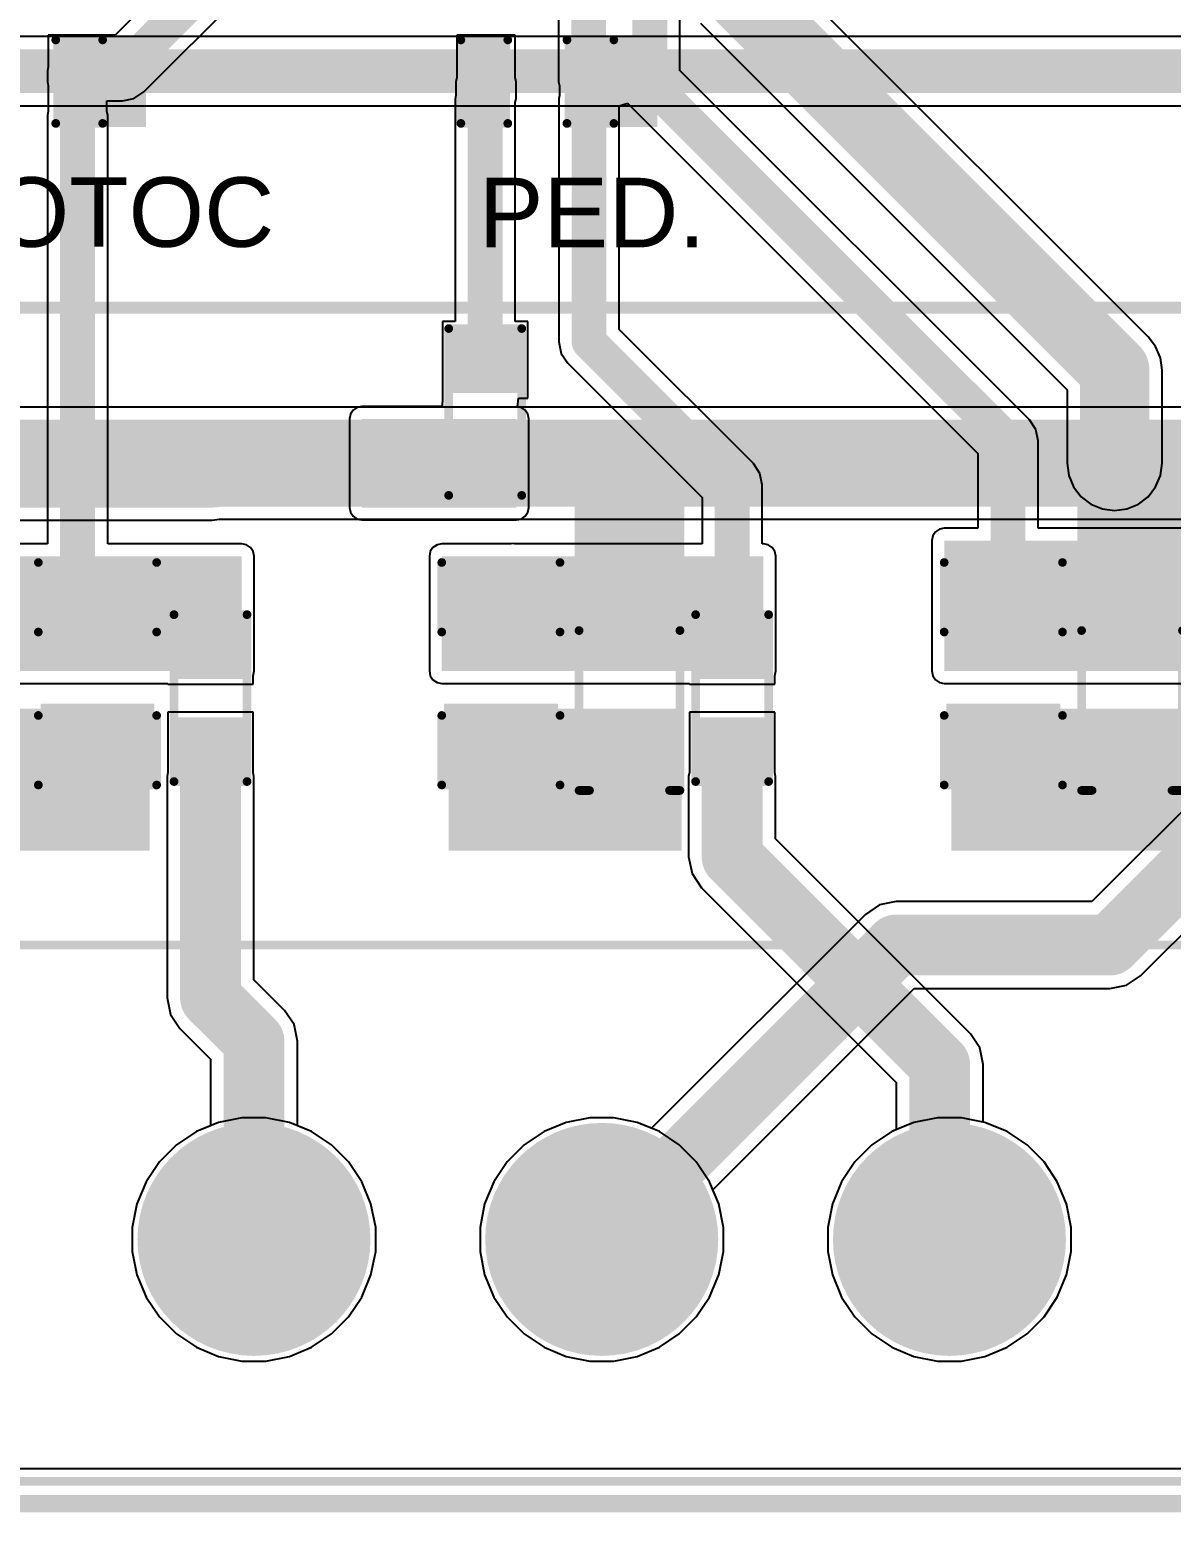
# Model space of a CAD drawing. Header units: millimetres. Extents: x -5 to 123, y 0 to 98.
# Drawn here: x 95.83 to 112.51, y -0.13 to 21.54 of the extents above; entities that cross this region are included whole.
import ezdxf

# ---------------------------------------------------------------- set-up
doc = ezdxf.new("R2010")
doc.units = ezdxf.units.MM
for name, color, linetype in [('BottomLayer', 5, 'Continuous'), ('BottomSolder', 6, 'Continuous'), ('Mechanical2', 216, 'Continuous'), ('MultiLayer', 9, 'Continuous'), ('PadHoleLayer', 156, 'Continuous'), ('TopLayer', 1, 'Continuous'), ('TopOverlay', 2, 'Continuous'), ('TopPaste', 8, 'Continuous'), ('TopSolder', 216, 'Continuous'), ('ViaHoleLayer', 16, 'Continuous')]:
    doc.layers.add(name, color=color, linetype=linetype)
doc.styles.add('Arial', font='', dxfattribs={"height": 0.2})
doc.styles.get('Arial').set_extended_font_data('Arial')

# ---------------------------------------------------------------- blocks, each defined once
blk = doc.blocks.new('RES_0603_42')
at = {"layer": 'TopLayer'}
for points in [[(-0.381, 0.4445), (-0.381, -0.4445), (-1.143, -0.4445), (-1.143, 0.4445)], [(1.143, 0.4445), (1.143, -0.4445), (0.381, -0.4445), (0.381, 0.4445)]]:
    blk.add_hatch(color=1, dxfattribs=at).paths.add_polyline_path(points)
at = {"layer": 'TopPaste'}
for points in [[(-0.381, 0.4445), (-0.381, -0.4445), (-1.143, -0.4445), (-1.143, 0.4445)], [(1.143, 0.4445), (1.143, -0.4445), (0.381, -0.4445), (0.381, 0.4445)]]:
    blk.add_hatch(color=8, dxfattribs=at).paths.add_polyline_path(points)
at = {"layer": 'TopSolder'}
for points in [[(-0.2794, 0.5461), (-0.2794, -0.5461), (-1.2446, -0.5461), (-1.2446, 0.5461)], [(1.2446, 0.5461), (1.2446, -0.5461), (0.2794, -0.5461), (0.2794, 0.5461)]]:
    blk.add_hatch(color=216, dxfattribs=at).paths.add_polyline_path(points)
at = {"layer": 'TopOverlay', "const_width": 0.127}
for points in [[(-1.2192, 0.5334), (-1.2192, -0.5334)], [(-1.2192, 0.5334), (1.2192, 0.5334)], [(1.2192, 0.5334), (1.2192, -0.5334)], [(-1.2192, -0.5334), (1.2192, -0.5334)]]:
    blk.add_lwpolyline(points, dxfattribs=at)
at = {"layer": 'TopOverlay', "const_width": 0.0635}
for points in [[(-1.25095, 0.5334, 1), (-1.18745, 0.5334, 1)], [(-1.25095, 0.5334, 1), (-1.18745, 0.5334, 1)], [(1.18745, 0.5334, 1), (1.25095, 0.5334, 1)], [(1.18745, 0.5334, 1), (1.25095, 0.5334, 1)], [(-1.25095, -0.5334, 1), (-1.18745, -0.5334, 1)], [(-1.25095, -0.5334, 1), (-1.18745, -0.5334, 1)], [(1.18745, -0.5334, 1), (1.25095, -0.5334, 1)], [(1.18745, -0.5334, 1), (1.25095, -0.5334, 1)]]:
    blk.add_lwpolyline(points, format="xyb", close=True, dxfattribs=at)
blk = doc.blocks.new('RES_0603_44')
at = {"layer": 'TopLayer'}
for points in [[(-0.381, 0.4445), (-0.381, -0.4445), (-1.143, -0.4445), (-1.143, 0.4445)], [(1.143, 0.4445), (1.143, -0.4445), (0.381, -0.4445), (0.381, 0.4445)]]:
    blk.add_hatch(color=1, dxfattribs=at).paths.add_polyline_path(points)
at = {"layer": 'TopPaste'}
for points in [[(-0.381, 0.4445), (-0.381, -0.4445), (-1.143, -0.4445), (-1.143, 0.4445)], [(1.143, 0.4445), (1.143, -0.4445), (0.381, -0.4445), (0.381, 0.4445)]]:
    blk.add_hatch(color=8, dxfattribs=at).paths.add_polyline_path(points)
at = {"layer": 'TopSolder'}
for points in [[(-0.2794, 0.5461), (-0.2794, -0.5461), (-1.2446, -0.5461), (-1.2446, 0.5461)], [(1.2446, 0.5461), (1.2446, -0.5461), (0.2794, -0.5461), (0.2794, 0.5461)]]:
    blk.add_hatch(color=216, dxfattribs=at).paths.add_polyline_path(points)
at = {"layer": 'TopOverlay', "const_width": 0.127}
for points in [[(-1.2192, 0.5334), (-1.2192, -0.5334)], [(-1.2192, 0.5334), (1.2192, 0.5334)], [(1.2192, 0.5334), (1.2192, -0.5334)], [(-1.2192, -0.5334), (1.2192, -0.5334)]]:
    blk.add_lwpolyline(points, dxfattribs=at)
at = {"layer": 'TopOverlay', "const_width": 0.0635}
for points in [[(-1.25095, 0.5334, 1), (-1.18745, 0.5334, 1)], [(-1.25095, 0.5334, 1), (-1.18745, 0.5334, 1)], [(1.18745, 0.5334, 1), (1.25095, 0.5334, 1)], [(1.18745, 0.5334, 1), (1.25095, 0.5334, 1)], [(-1.25095, -0.5334, 1), (-1.18745, -0.5334, 1)], [(-1.25095, -0.5334, 1), (-1.18745, -0.5334, 1)], [(1.18745, -0.5334, 1), (1.25095, -0.5334, 1)], [(1.18745, -0.5334, 1), (1.25095, -0.5334, 1)]]:
    blk.add_lwpolyline(points, format="xyb", close=True, dxfattribs=at)
blk = doc.blocks.new('RES_0603_48')
at = {"layer": 'TopLayer'}
for points in [[(-0.381, 0.4445), (-0.381, -0.4445), (-1.143, -0.4445), (-1.143, 0.4445)], [(1.143, 0.4445), (1.143, -0.4445), (0.381, -0.4445), (0.381, 0.4445)]]:
    blk.add_hatch(color=1, dxfattribs=at).paths.add_polyline_path(points)
at = {"layer": 'TopPaste'}
for points in [[(-0.381, 0.4445), (-0.381, -0.4445), (-1.143, -0.4445), (-1.143, 0.4445)], [(1.143, 0.4445), (1.143, -0.4445), (0.381, -0.4445), (0.381, 0.4445)]]:
    blk.add_hatch(color=8, dxfattribs=at).paths.add_polyline_path(points)
at = {"layer": 'TopSolder'}
for points in [[(-0.2794, 0.5461), (-0.2794, -0.5461), (-1.2446, -0.5461), (-1.2446, 0.5461)], [(1.2446, 0.5461), (1.2446, -0.5461), (0.2794, -0.5461), (0.2794, 0.5461)]]:
    blk.add_hatch(color=216, dxfattribs=at).paths.add_polyline_path(points)
at = {"layer": 'TopOverlay', "const_width": 0.127}
for points in [[(-1.2192, -0.5334), (-1.2192, 0.5334)], [(1.2192, 0.5334), (-1.2192, 0.5334)], [(1.2192, -0.5334), (1.2192, 0.5334)], [(1.2192, -0.5334), (-1.2192, -0.5334)]]:
    blk.add_lwpolyline(points, dxfattribs=at)
at = {"layer": 'TopOverlay', "const_width": 0.0635}
for points in [[(-1.25095, 0.5334, 1), (-1.18745, 0.5334, 1)], [(-1.25095, 0.5334, 1), (-1.18745, 0.5334, 1)], [(1.18745, 0.5334, 1), (1.25095, 0.5334, 1)], [(1.18745, 0.5334, 1), (1.25095, 0.5334, 1)], [(-1.25095, -0.5334, 1), (-1.18745, -0.5334, 1)], [(-1.25095, -0.5334, 1), (-1.18745, -0.5334, 1)], [(1.18745, -0.5334, 1), (1.25095, -0.5334, 1)], [(1.18745, -0.5334, 1), (1.25095, -0.5334, 1)]]:
    blk.add_lwpolyline(points, format="xyb", close=True, dxfattribs=at)
blk = doc.blocks.new('LED_0603_84')
at = {"layer": 'TopLayer'}
for points in [[(-1, 0.5), (-0.5, 0.5), (-0.5, -0.5), (-1, -0.5)], [(0.5, 0.5), (1, 0.5), (1, -0.5), (0.5, -0.5)]]:
    blk.add_hatch(color=1, dxfattribs=at).paths.add_polyline_path(points)
at = {"layer": 'TopOverlay'}
blk.add_hatch(color=2, dxfattribs=at).paths.add_polyline_path([(1.118, -0.66), (1.753, -0.66), (1.753, 0.66), (1.118, 0.66)])
at = {"layer": 'TopPaste'}
for points in [[(-1, 0.5), (-0.5, 0.5), (-0.5, -0.5), (-1, -0.5)], [(0.5, 0.5), (1, 0.5), (1, -0.5), (0.5, -0.5)]]:
    blk.add_hatch(color=8, dxfattribs=at).paths.add_polyline_path(points)
at = {"layer": 'TopSolder'}
for points in [[(-1.102, 0.602), (-0.398, 0.602), (-0.398, -0.602), (-1.102, -0.602)], [(0.398, 0.602), (1.102, 0.602), (1.102, -0.602), (0.398, -0.602)]]:
    blk.add_hatch(color=216, dxfattribs=at).paths.add_polyline_path(points)
at = {"layer": 'TopOverlay', "const_width": 0.127}
for points in [[(-1.118, 0.61), (-0.432, 0.61)], [(-1.118, -0.61), (-1.118, 0.61)], [(0.432, 0.61), (1.118, 0.61)], [(1.118, -0.61), (1.118, 0.61)], [(-1.118, -0.61), (-0.432, -0.61)], [(0.432, -0.61), (1.118, -0.61)]]:
    blk.add_lwpolyline(points, dxfattribs=at)
at = {"layer": 'TopOverlay', "const_width": 0.0635}
for points in [[(-1.149, 0.61, 1), (-1.086, 0.61, 1)], [(-1.149, 0.61, 1), (-1.086, 0.61, 1)], [(-0.464, 0.61, 1), (-0.4, 0.61, 1)], [(0.4, 0.61, 1), (0.464, 0.61, 1)], [(1.086, 0.61, 1), (1.149, 0.61, 1)], [(1.086, 0.61, 1), (1.149, 0.61, 1)], [(-1.149, -0.61, 1), (-1.086, -0.61, 1)], [(-1.149, -0.61, 1), (-1.086, -0.61, 1)], [(-0.464, -0.61, 1), (-0.4, -0.61, 1)], [(0.4, -0.61, 1), (0.464, -0.61, 1)], [(1.086, -0.61, 1), (1.149, -0.61, 1)], [(1.086, -0.61, 1), (1.149, -0.61, 1)]]:
    blk.add_lwpolyline(points, format="xyb", close=True, dxfattribs=at)
blk = doc.blocks.new('LED_0603_85')
at = {"layer": 'TopLayer'}
for points in [[(-1, 0.5), (-0.5, 0.5), (-0.5, -0.5), (-1, -0.5)], [(0.5, 0.5), (1, 0.5), (1, -0.5), (0.5, -0.5)]]:
    blk.add_hatch(color=1, dxfattribs=at).paths.add_polyline_path(points)
at = {"layer": 'TopOverlay'}
blk.add_hatch(color=2, dxfattribs=at).paths.add_polyline_path([(1.118, -0.66), (1.753, -0.66), (1.753, 0.66), (1.118, 0.66)])
at = {"layer": 'TopPaste'}
for points in [[(-1, 0.5), (-0.5, 0.5), (-0.5, -0.5), (-1, -0.5)], [(0.5, 0.5), (1, 0.5), (1, -0.5), (0.5, -0.5)]]:
    blk.add_hatch(color=8, dxfattribs=at).paths.add_polyline_path(points)
at = {"layer": 'TopSolder'}
for points in [[(-1.102, 0.602), (-0.398, 0.602), (-0.398, -0.602), (-1.102, -0.602)], [(0.398, 0.602), (1.102, 0.602), (1.102, -0.602), (0.398, -0.602)]]:
    blk.add_hatch(color=216, dxfattribs=at).paths.add_polyline_path(points)
at = {"layer": 'TopOverlay', "const_width": 0.127}
for points in [[(-1.118, 0.61), (-0.432, 0.61)], [(-1.118, -0.61), (-1.118, 0.61)], [(0.432, 0.61), (1.118, 0.61)], [(1.118, -0.61), (1.118, 0.61)], [(-1.118, -0.61), (-0.432, -0.61)], [(0.432, -0.61), (1.118, -0.61)]]:
    blk.add_lwpolyline(points, dxfattribs=at)
at = {"layer": 'TopOverlay', "const_width": 0.0635}
for points in [[(-1.149, 0.61, 1), (-1.086, 0.61, 1)], [(-1.149, 0.61, 1), (-1.086, 0.61, 1)], [(-0.464, 0.61, 1), (-0.4, 0.61, 1)], [(0.4, 0.61, 1), (0.464, 0.61, 1)], [(1.086, 0.61, 1), (1.149, 0.61, 1)], [(1.086, 0.61, 1), (1.149, 0.61, 1)], [(-1.149, -0.61, 1), (-1.086, -0.61, 1)], [(-1.149, -0.61, 1), (-1.086, -0.61, 1)], [(-0.464, -0.61, 1), (-0.4, -0.61, 1)], [(0.4, -0.61, 1), (0.464, -0.61, 1)], [(1.086, -0.61, 1), (1.149, -0.61, 1)], [(1.086, -0.61, 1), (1.149, -0.61, 1)]]:
    blk.add_lwpolyline(points, format="xyb", close=True, dxfattribs=at)
blk = doc.blocks.new('DB2EVC_5_08_12P_GN_100')
at = {"layer": 'BottomLayer'}
h = blk.add_hatch(color=5, dxfattribs=at)
edge = h.paths.add_edge_path()
edge.add_arc((-17.78, 0), 1.6, 0, 360)
h = blk.add_hatch(color=5, dxfattribs=at)
edge = h.paths.add_edge_path()
edge.add_arc((-12.7, 0), 1.6, 0, 360)
h = blk.add_hatch(color=5, dxfattribs=at)
edge = h.paths.add_edge_path()
edge.add_arc((-7.62, 0), 1.6, 0, 360)
at = {"layer": 'BottomSolder'}
h = blk.add_hatch(color=6, dxfattribs=at)
edge = h.paths.add_edge_path()
edge.add_arc((-17.78, 0), 1.702, 0, 360)
h = blk.add_hatch(color=6, dxfattribs=at)
edge = h.paths.add_edge_path()
edge.add_arc((-12.7, 0), 1.702, 0, 360)
h = blk.add_hatch(color=6, dxfattribs=at)
edge = h.paths.add_edge_path()
edge.add_arc((-7.62, 0), 1.702, 0, 360)
at = {"layer": 'MultiLayer'}
h = blk.add_hatch(color=9, dxfattribs=at)
edge = h.paths.add_edge_path()
edge.add_arc((-17.78, 0), 1.6, 0, 360)
h = blk.add_hatch(color=9, dxfattribs=at)
edge = h.paths.add_edge_path()
edge.add_arc((-12.7, 0), 1.6, 0, 360)
h = blk.add_hatch(color=9, dxfattribs=at)
edge = h.paths.add_edge_path()
edge.add_arc((-7.62, 0), 1.6, 0, 360)
at = {"layer": 'PadHoleLayer'}
h = blk.add_hatch(color=156, dxfattribs=at)
edge = h.paths.add_edge_path()
edge.add_arc((-17.78, 0), 0.85, 0, 360)
h = blk.add_hatch(color=156, dxfattribs=at)
edge = h.paths.add_edge_path()
edge.add_arc((-12.7, 0), 0.85, 0, 360)
h = blk.add_hatch(color=156, dxfattribs=at)
edge = h.paths.add_edge_path()
edge.add_arc((-7.62, 0), 0.85, 0, 360)
at = {"layer": 'TopLayer'}
h = blk.add_hatch(color=1, dxfattribs=at)
edge = h.paths.add_edge_path()
edge.add_arc((-17.78, 0), 1.6, 0, 360)
h = blk.add_hatch(color=1, dxfattribs=at)
edge = h.paths.add_edge_path()
edge.add_arc((-12.7, 0), 1.6, 0, 360)
h = blk.add_hatch(color=1, dxfattribs=at)
edge = h.paths.add_edge_path()
edge.add_arc((-7.62, 0), 1.6, 0, 360)
at = {"layer": 'TopSolder'}
h = blk.add_hatch(color=216, dxfattribs=at)
edge = h.paths.add_edge_path()
edge.add_arc((-17.78, 0), 1.702, 0, 360)
h = blk.add_hatch(color=216, dxfattribs=at)
edge = h.paths.add_edge_path()
edge.add_arc((-12.7, 0), 1.702, 0, 360)
h = blk.add_hatch(color=216, dxfattribs=at)
edge = h.paths.add_edge_path()
edge.add_arc((-7.62, 0), 1.702, 0, 360)
at = {"layer": 'TopOverlay', "const_width": 0.127}
for points in [[(30.525, 3.536), (-30.525, 3.536)], [(30.523, -4.301), (-30.525, -4.301)]]:
    blk.add_lwpolyline(points, dxfattribs=at)
blk = doc.blocks.new('SOD_123_111')
at = {"layer": 'TopLayer'}
for points in [[(-1.1, 0.45), (-1.1, -0.45), (-2.05, -0.45), (-2.05, 0.45)], [(2.05, 0.45), (2.05, -0.45), (1.1, -0.45), (1.1, 0.45)]]:
    blk.add_hatch(color=1, dxfattribs=at).paths.add_polyline_path(points)
at = {"layer": 'TopOverlay'}
for points in [[(0.965, 0.508), (2.819, 0.508), (2.819, 0.8), (0.965, 0.8)], [(2.12, -0.787), (2.819, -0.787), (2.819, 0.787), (2.12, 0.787)], [(0.965, -0.8), (2.819, -0.8), (2.819, -0.508), (0.965, -0.508)]]:
    blk.add_hatch(color=2, dxfattribs=at).paths.add_polyline_path(points)
at = {"layer": 'TopPaste'}
for points in [[(-1.1, 0.45), (-1.1, -0.45), (-2.05, -0.45), (-2.05, 0.45)], [(2.05, 0.45), (2.05, -0.45), (1.1, -0.45), (1.1, 0.45)]]:
    blk.add_hatch(color=8, dxfattribs=at).paths.add_polyline_path(points)
at = {"layer": 'TopSolder'}
for points in [[(-0.998, 0.552), (-0.998, -0.552), (-2.152, -0.552), (-2.152, 0.552)], [(2.152, 0.552), (2.152, -0.552), (0.998, -0.552), (0.998, 0.552)]]:
    blk.add_hatch(color=216, dxfattribs=at).paths.add_polyline_path(points)
at = {"layer": 'TopOverlay', "const_width": 0.127}
for points in [[(-1.372, 0.737), (-1.372, 0.584)], [(-1.372, 0.737), (0.965, 0.737)], [(-1.372, -0.584), (-1.372, -0.737)], [(-1.372, -0.737), (0.965, -0.737)]]:
    blk.add_lwpolyline(points, dxfattribs=at)
at = {"layer": 'TopOverlay', "const_width": 0.0635}
for points in [[(-1.403, 0.737, 1), (-1.34, 0.737, 1)], [(-1.403, 0.737, 1), (-1.34, 0.737, 1)], [(0.933, 0.737, 1), (0.997, 0.737, 1)], [(-1.403, 0.584, 1), (-1.34, 0.584, 1)], [(-1.403, -0.584, 1), (-1.34, -0.584, 1)], [(-1.403, -0.737, 1), (-1.34, -0.737, 1)], [(-1.403, -0.737, 1), (-1.34, -0.737, 1)], [(0.933, -0.737, 1), (0.997, -0.737, 1)]]:
    blk.add_lwpolyline(points, format="xyb", close=True, dxfattribs=at)
blk = doc.blocks.new('SOD_123_115')
at = {"layer": 'TopLayer'}
for points in [[(-1.1, 0.45), (-1.1, -0.45), (-2.05, -0.45), (-2.05, 0.45)], [(2.05, 0.45), (2.05, -0.45), (1.1, -0.45), (1.1, 0.45)]]:
    blk.add_hatch(color=1, dxfattribs=at).paths.add_polyline_path(points)
at = {"layer": 'TopOverlay'}
for points in [[(0.965, 0.508), (2.819, 0.508), (2.819, 0.8), (0.965, 0.8)], [(2.12, -0.787), (2.819, -0.787), (2.819, 0.787), (2.12, 0.787)], [(0.965, -0.8), (2.819, -0.8), (2.819, -0.508), (0.965, -0.508)]]:
    blk.add_hatch(color=2, dxfattribs=at).paths.add_polyline_path(points)
at = {"layer": 'TopPaste'}
for points in [[(-1.1, 0.45), (-1.1, -0.45), (-2.05, -0.45), (-2.05, 0.45)], [(2.05, 0.45), (2.05, -0.45), (1.1, -0.45), (1.1, 0.45)]]:
    blk.add_hatch(color=8, dxfattribs=at).paths.add_polyline_path(points)
at = {"layer": 'TopSolder'}
for points in [[(-0.998, 0.552), (-0.998, -0.552), (-2.152, -0.552), (-2.152, 0.552)], [(2.152, 0.552), (2.152, -0.552), (0.998, -0.552), (0.998, 0.552)]]:
    blk.add_hatch(color=216, dxfattribs=at).paths.add_polyline_path(points)
at = {"layer": 'TopOverlay', "const_width": 0.127}
for points in [[(-1.372, 0.737), (-1.372, 0.584)], [(-1.372, 0.737), (0.965, 0.737)], [(-1.372, -0.584), (-1.372, -0.737)], [(-1.372, -0.737), (0.965, -0.737)]]:
    blk.add_lwpolyline(points, dxfattribs=at)
at = {"layer": 'TopOverlay', "const_width": 0.0635}
for points in [[(-1.403, 0.737, 1), (-1.34, 0.737, 1)], [(-1.403, 0.737, 1), (-1.34, 0.737, 1)], [(0.933, 0.737, 1), (0.997, 0.737, 1)], [(-1.403, 0.584, 1), (-1.34, 0.584, 1)], [(-1.403, -0.584, 1), (-1.34, -0.584, 1)], [(-1.403, -0.737, 1), (-1.34, -0.737, 1)], [(-1.403, -0.737, 1), (-1.34, -0.737, 1)], [(0.933, -0.737, 1), (0.997, -0.737, 1)]]:
    blk.add_lwpolyline(points, format="xyb", close=True, dxfattribs=at)
blk = doc.blocks.new('CAP_0805_119')
at = {"layer": 'TopLayer'}
for points in [[(-1.524, 0.762), (-0.508, 0.762), (-0.508, -0.762), (-1.524, -0.762)], [(0.508, 0.762), (1.524, 0.762), (1.524, -0.762), (0.508, -0.762)]]:
    blk.add_hatch(color=1, dxfattribs=at).paths.add_polyline_path(points)
at = {"layer": 'TopPaste'}
for points in [[(-1.524, 0.762), (-0.508, 0.762), (-0.508, -0.762), (-1.524, -0.762)], [(0.508, 0.762), (1.524, 0.762), (1.524, -0.762), (0.508, -0.762)]]:
    blk.add_hatch(color=8, dxfattribs=at).paths.add_polyline_path(points)
at = {"layer": 'TopSolder'}
for points in [[(-1.594, 0.832), (-0.438, 0.832), (-0.438, -0.832), (-1.594, -0.832)], [(0.438, 0.832), (1.594, 0.832), (1.594, -0.832), (0.438, -0.832)]]:
    blk.add_hatch(color=216, dxfattribs=at).paths.add_polyline_path(points)
at = {"layer": 'TopOverlay', "const_width": 0.127}
for points in [[(-1.626, 0.864), (-1.626, -0.864)], [(-1.626, 0.864), (-0.61, 0.864)], [(0.61, 0.864), (1.626, 0.864)], [(1.626, 0.864), (1.626, -0.864)], [(-1.626, -0.864), (-0.61, -0.864)], [(0.61, -0.864), (1.626, -0.864)]]:
    blk.add_lwpolyline(points, dxfattribs=at)
at = {"layer": 'TopOverlay', "const_width": 0.0635}
for points in [[(-1.657, 0.864, 1), (-1.594, 0.864, 1)], [(-1.657, 0.864, 1), (-1.594, 0.864, 1)], [(-0.641, 0.864, 1), (-0.578, 0.864, 1)], [(0.578, 0.864, 1), (0.641, 0.864, 1)], [(1.594, 0.864, 1), (1.657, 0.864, 1)], [(1.594, 0.864, 1), (1.657, 0.864, 1)], [(-1.657, -0.864, 1), (-1.594, -0.864, 1)], [(-1.657, -0.864, 1), (-1.594, -0.864, 1)], [(-0.641, -0.864, 1), (-0.578, -0.864, 1)], [(0.578, -0.864, 1), (0.641, -0.864, 1)], [(1.594, -0.864, 1), (1.657, -0.864, 1)], [(1.594, -0.864, 1), (1.657, -0.864, 1)]]:
    blk.add_lwpolyline(points, format="xyb", close=True, dxfattribs=at)
blk = doc.blocks.new('CAP_0805_120')
at = {"layer": 'TopLayer'}
for points in [[(-1.524, 0.762), (-0.508, 0.762), (-0.508, -0.762), (-1.524, -0.762)], [(0.508, 0.762), (1.524, 0.762), (1.524, -0.762), (0.508, -0.762)]]:
    blk.add_hatch(color=1, dxfattribs=at).paths.add_polyline_path(points)
at = {"layer": 'TopPaste'}
for points in [[(-1.524, 0.762), (-0.508, 0.762), (-0.508, -0.762), (-1.524, -0.762)], [(0.508, 0.762), (1.524, 0.762), (1.524, -0.762), (0.508, -0.762)]]:
    blk.add_hatch(color=8, dxfattribs=at).paths.add_polyline_path(points)
at = {"layer": 'TopSolder'}
for points in [[(-1.594, 0.832), (-0.438, 0.832), (-0.438, -0.832), (-1.594, -0.832)], [(0.438, 0.832), (1.594, 0.832), (1.594, -0.832), (0.438, -0.832)]]:
    blk.add_hatch(color=216, dxfattribs=at).paths.add_polyline_path(points)
at = {"layer": 'TopOverlay', "const_width": 0.127}
for points in [[(-1.626, 0.864), (-1.626, -0.864)], [(-1.626, 0.864), (-0.61, 0.864)], [(0.61, 0.864), (1.626, 0.864)], [(1.626, 0.864), (1.626, -0.864)], [(-1.626, -0.864), (-0.61, -0.864)], [(0.61, -0.864), (1.626, -0.864)]]:
    blk.add_lwpolyline(points, dxfattribs=at)
at = {"layer": 'TopOverlay', "const_width": 0.0635}
for points in [[(-1.657, 0.864, 1), (-1.594, 0.864, 1)], [(-1.657, 0.864, 1), (-1.594, 0.864, 1)], [(-0.641, 0.864, 1), (-0.578, 0.864, 1)], [(0.578, 0.864, 1), (0.641, 0.864, 1)], [(1.594, 0.864, 1), (1.657, 0.864, 1)], [(1.594, 0.864, 1), (1.657, 0.864, 1)], [(-1.657, -0.864, 1), (-1.594, -0.864, 1)], [(-1.657, -0.864, 1), (-1.594, -0.864, 1)], [(-0.641, -0.864, 1), (-0.578, -0.864, 1)], [(0.578, -0.864, 1), (0.641, -0.864, 1)], [(1.594, -0.864, 1), (1.657, -0.864, 1)], [(1.594, -0.864, 1), (1.657, -0.864, 1)]]:
    blk.add_lwpolyline(points, format="xyb", close=True, dxfattribs=at)
blk = doc.blocks.new('CAP_0805_121')
at = {"layer": 'TopLayer'}
for points in [[(-1.524, 0.762), (-0.508, 0.762), (-0.508, -0.762), (-1.524, -0.762)], [(0.508, 0.762), (1.524, 0.762), (1.524, -0.762), (0.508, -0.762)]]:
    blk.add_hatch(color=1, dxfattribs=at).paths.add_polyline_path(points)
at = {"layer": 'TopPaste'}
for points in [[(-1.524, 0.762), (-0.508, 0.762), (-0.508, -0.762), (-1.524, -0.762)], [(0.508, 0.762), (1.524, 0.762), (1.524, -0.762), (0.508, -0.762)]]:
    blk.add_hatch(color=8, dxfattribs=at).paths.add_polyline_path(points)
at = {"layer": 'TopSolder'}
for points in [[(-1.594, 0.832), (-0.438, 0.832), (-0.438, -0.832), (-1.594, -0.832)], [(0.438, 0.832), (1.594, 0.832), (1.594, -0.832), (0.438, -0.832)]]:
    blk.add_hatch(color=216, dxfattribs=at).paths.add_polyline_path(points)
at = {"layer": 'TopOverlay', "const_width": 0.127}
for points in [[(-1.626, 0.864), (-1.626, -0.864)], [(-1.626, 0.864), (-0.61, 0.864)], [(0.61, 0.864), (1.626, 0.864)], [(1.626, 0.864), (1.626, -0.864)], [(-1.626, -0.864), (-0.61, -0.864)], [(0.61, -0.864), (1.626, -0.864)]]:
    blk.add_lwpolyline(points, dxfattribs=at)
at = {"layer": 'TopOverlay', "const_width": 0.0635}
for points in [[(-1.657, 0.864, 1), (-1.594, 0.864, 1)], [(-1.657, 0.864, 1), (-1.594, 0.864, 1)], [(-0.641, 0.864, 1), (-0.578, 0.864, 1)], [(0.578, 0.864, 1), (0.641, 0.864, 1)], [(1.594, 0.864, 1), (1.657, 0.864, 1)], [(1.594, 0.864, 1), (1.657, 0.864, 1)], [(-1.657, -0.864, 1), (-1.594, -0.864, 1)], [(-1.657, -0.864, 1), (-1.594, -0.864, 1)], [(-0.641, -0.864, 1), (-0.578, -0.864, 1)], [(0.578, -0.864, 1), (0.641, -0.864, 1)], [(1.594, -0.864, 1), (1.657, -0.864, 1)], [(1.594, -0.864, 1), (1.657, -0.864, 1)]]:
    blk.add_lwpolyline(points, format="xyb", close=True, dxfattribs=at)

msp = doc.modelspace()

# ---------------------------------------------------------------- hatches: boundary and pattern name
at = {"layer": 'BottomLayer'}
h = msp.add_hatch(color=5, dxfattribs=at)
edge = h.paths.add_edge_path()
edge.add_arc((101.447, 15.202), 0.3, 0, 360)
h = msp.add_hatch(color=5, dxfattribs=at)
edge = h.paths.add_edge_path()
edge.add_arc((111.684, 15.202), 0.3, 0, 360)
h = msp.add_hatch(color=5, dxfattribs=at)
edge = h.paths.add_edge_path()
edge.add_arc((102.794, 9.982), 0.3, 0, 360)
h = msp.add_hatch(color=5, dxfattribs=at)
edge = h.paths.add_edge_path()
edge.add_arc((110.134, 9.982), 0.3, 0, 360)
at = {"layer": 'BottomSolder'}
h = msp.add_hatch(color=6, dxfattribs=at)
edge = h.paths.add_edge_path()
edge.add_arc((101.447, 15.202), 0.402, 0, 360)
h = msp.add_hatch(color=6, dxfattribs=at)
edge = h.paths.add_edge_path()
edge.add_arc((111.684, 15.202), 0.402, 0, 360)
h = msp.add_hatch(color=6, dxfattribs=at)
edge = h.paths.add_edge_path()
edge.add_arc((102.794, 9.982), 0.402, 0, 360)
h = msp.add_hatch(color=6, dxfattribs=at)
edge = h.paths.add_edge_path()
edge.add_arc((110.134, 9.982), 0.402, 0, 360)
at = {"layer": 'TopLayer'}
for points in [[(100.688, 14.554), (102.944, 14.554), (102.944, 15.85), (100.688, 15.85)], [(113.893, 14.072), (109.195, 14.072), (109.195, 12.167), (113.893, 12.167)], [(98.933, 13.843), (94.234, 13.843), (94.234, 12.167), (98.933, 12.167)], [(106.553, 13.843), (101.854, 13.843), (101.854, 12.167), (106.553, 12.167)], [(94.183, 9.54), (97.587, 9.54), (97.587, 11.618), (94.183, 11.618)], [(105.359, 11.618), (101.956, 11.618), (101.956, 9.54), (105.359, 9.54)], [(112.7, 11.618), (109.296, 11.618), (109.296, 9.54), (112.7, 9.54)]]:
    msp.add_hatch(color=1, dxfattribs=at).paths.add_polyline_path(points)
h = msp.add_hatch(color=1, dxfattribs=at)
edge = h.paths.add_edge_path()
edge.add_arc((101.447, 15.202), 0.3, 0, 360)
h = msp.add_hatch(color=1, dxfattribs=at)
edge = h.paths.add_edge_path()
edge.add_arc((111.684, 15.202), 0.3, 0, 360)
h = msp.add_hatch(color=1, dxfattribs=at)
edge = h.paths.add_edge_path()
edge.add_arc((102.794, 9.982), 0.3, 0, 360)
h = msp.add_hatch(color=1, dxfattribs=at)
edge = h.paths.add_edge_path()
edge.add_arc((110.134, 9.982), 0.3, 0, 360)
at = {"layer": 'TopSolder'}
h = msp.add_hatch(color=216, dxfattribs=at)
edge = h.paths.add_edge_path()
edge.add_arc((101.447, 15.202), 0.402, 0, 360)
h = msp.add_hatch(color=216, dxfattribs=at)
edge = h.paths.add_edge_path()
edge.add_arc((111.684, 15.202), 0.402, 0, 360)
h = msp.add_hatch(color=216, dxfattribs=at)
edge = h.paths.add_edge_path()
edge.add_arc((102.794, 9.982), 0.402, 0, 360)
h = msp.add_hatch(color=216, dxfattribs=at)
edge = h.paths.add_edge_path()
edge.add_arc((110.134, 9.982), 0.402, 0, 360)
at = {"layer": 'ViaHoleLayer'}
h = msp.add_hatch(color=16, dxfattribs=at)
edge = h.paths.add_edge_path()
edge.add_arc((101.447, 15.202), 0.15, 0, 360)
h = msp.add_hatch(color=16, dxfattribs=at)
edge = h.paths.add_edge_path()
edge.add_arc((111.684, 15.202), 0.15, 0, 360)
h = msp.add_hatch(color=16, dxfattribs=at)
edge = h.paths.add_edge_path()
edge.add_arc((102.794, 9.982), 0.15, 0, 360)
h = msp.add_hatch(color=16, dxfattribs=at)
edge = h.paths.add_edge_path()
edge.add_arc((110.134, 9.982), 0.15, 0, 360)

# ---------------------------------------------------------------- linework, layer by layer
at = {"layer": 'BottomLayer'}
for p, q in [((114.503, 21.435), (79.635, 21.435)), ((79.426, 20.425), (114.503, 20.425)), ((115.57, 16.022), (80.721, 16.022)), ((80.721, 14.369), (98.501, 14.369)), ((98.501, 14.369), (98.601, 14.383)), ((98.601, 14.383), (115.57, 14.383)), ((112.988, 10.431), (111.353, 8.796)), ((112.064, 7.713), (113.885, 9.534)), ((108.249, 8.748), (108.043, 8.61)), ((108.492, 8.796), (108.249, 8.748)), ((111.353, 8.796), (108.492, 8.796)), ((108.043, 8.61), (104.917, 5.484)), ((111.859, 7.575), (112.064, 7.713)), ((105.814, 4.587), (108.754, 7.527)), ((108.754, 7.527), (111.616, 7.527)), ((111.616, 7.527), (111.859, 7.575)), ((98.936, 5.639), (98.592, 5.57)), ((99.286, 5.639), (98.936, 5.639)), ((99.629, 5.57), (99.286, 5.639)), ((104.016, 5.639), (103.672, 5.57)), ((104.366, 5.639), (104.016, 5.639)), ((104.709, 5.57), (104.366, 5.639)), ((109.096, 5.639), (108.752, 5.57)), ((109.446, 5.639), (109.096, 5.639)), ((109.789, 5.57), (109.446, 5.639)), ((98.269, 5.436), (97.978, 5.242)), ((98.592, 5.57), (98.269, 5.436)), ((99.953, 5.436), (99.629, 5.57)), ((100.244, 5.242), (99.953, 5.436)), ((103.349, 5.436), (103.058, 5.242)), ((103.672, 5.57), (103.349, 5.436)), ((104.917, 5.484), (104.709, 5.57)), ((108.429, 5.436), (108.138, 5.242)), ((108.752, 5.57), (108.429, 5.436)), ((110.113, 5.436), (109.789, 5.57)), ((110.404, 5.242), (110.113, 5.436)), ((97.978, 5.242), (97.73, 4.994)), ((100.492, 4.994), (100.244, 5.242)), ((103.058, 5.242), (102.81, 4.994)), ((108.138, 5.242), (107.89, 4.994)), ((110.652, 4.994), (110.404, 5.242)), ((97.73, 4.994), (97.535, 4.703)), ((100.686, 4.703), (100.492, 4.994)), ((102.81, 4.994), (102.615, 4.703)), ((107.89, 4.994), (107.695, 4.703)), ((110.846, 4.703), (110.652, 4.994)), ((97.535, 4.703), (97.401, 4.379)), ((100.82, 4.379), (100.686, 4.703)), ((102.615, 4.703), (102.481, 4.379)), ((105.9, 4.379), (105.814, 4.587)), ((107.695, 4.703), (107.561, 4.379)), ((110.98, 4.379), (110.846, 4.703)), ((97.401, 4.379), (97.333, 4.036)), ((100.889, 4.036), (100.82, 4.379)), ((102.481, 4.379), (102.413, 4.036)), ((105.969, 4.036), (105.9, 4.379)), ((107.561, 4.379), (107.493, 4.036)), ((111.049, 4.036), (110.98, 4.379)), ((97.333, 4.036), (97.333, 3.686)), ((100.889, 3.686), (100.889, 4.036)), ((102.413, 4.036), (102.413, 3.686)), ((105.969, 3.686), (105.969, 4.036)), ((107.493, 4.036), (107.493, 3.686)), ((111.049, 3.686), (111.049, 4.036)), ((97.333, 3.686), (97.401, 3.342)), ((100.82, 3.342), (100.889, 3.686)), ((102.413, 3.686), (102.481, 3.342)), ((105.9, 3.342), (105.969, 3.686)), ((107.493, 3.686), (107.561, 3.342)), ((110.98, 3.342), (111.049, 3.686)), ((97.401, 3.342), (97.535, 3.019)), ((100.686, 3.019), (100.82, 3.342)), ((102.481, 3.342), (102.615, 3.019)), ((105.766, 3.019), (105.9, 3.342)), ((107.561, 3.342), (107.695, 3.019)), ((110.846, 3.019), (110.98, 3.342)), ((97.535, 3.019), (97.73, 2.728)), ((100.492, 2.728), (100.686, 3.019)), ((102.615, 3.019), (102.81, 2.728)), ((105.572, 2.728), (105.766, 3.019)), ((107.695, 3.019), (107.89, 2.728)), ((110.652, 2.728), (110.846, 3.019)), ((97.73, 2.728), (97.978, 2.48)), ((100.244, 2.48), (100.492, 2.728)), ((102.81, 2.728), (103.058, 2.48)), ((105.324, 2.48), (105.572, 2.728)), ((107.89, 2.728), (108.138, 2.48)), ((110.404, 2.48), (110.652, 2.728)), ((97.978, 2.48), (98.269, 2.285)), ((99.953, 2.285), (100.244, 2.48)), ((103.058, 2.48), (103.349, 2.285)), ((105.033, 2.285), (105.324, 2.48)), ((108.138, 2.48), (108.429, 2.285)), ((110.113, 2.285), (110.404, 2.48)), ((98.269, 2.285), (98.592, 2.151)), ((99.629, 2.151), (99.953, 2.285)), ((103.349, 2.285), (103.672, 2.151)), ((104.709, 2.151), (105.033, 2.285)), ((108.429, 2.285), (108.752, 2.151)), ((109.789, 2.151), (110.113, 2.285)), ((98.592, 2.151), (98.936, 2.083)), ((98.936, 2.083), (99.286, 2.083)), ((99.286, 2.083), (99.629, 2.151)), ((103.672, 2.151), (104.016, 2.083)), ((104.016, 2.083), (104.366, 2.083)), ((104.366, 2.083), (104.709, 2.151)), ((108.752, 2.151), (109.096, 2.083)), ((109.096, 2.083), (109.446, 2.083)), ((109.446, 2.083), (109.789, 2.151)), ((122.504, 0.508), (0.559, 0.508))]:
    msp.add_line(p, q, dxfattribs=at)
for points, const_width in [([(79.426, 20.93), (114.503, 20.93)], 0.635), ([(80.721, 15.189), (98.501, 15.189)], 1.27), ([(94.005, 15.202), (101.447, 15.202)], 1.27), ([(101.447, 15.202), (111.684, 15.202)], 1.27), ([(111.684, 15.202), (115.57, 15.202)], 1.27), ([(111.616, 8.162), (113.436, 9.982)], 0.889), ([(104.191, 3.861), (108.492, 8.162)], 0.889), ([(108.492, 8.162), (111.616, 8.162)], 0.889)]:
    msp.add_lwpolyline(points, dxfattribs=dict(at, const_width=const_width))
for points, const_width in [([(98.184, 15.189, 1), (98.819, 15.189, 1)], 0.635), ([(101.13, 15.202, 1), (101.765, 15.202, 1)], 0.635), ([(101.13, 15.202, 1), (101.765, 15.202, 1)], 0.635), ([(111.366, 15.202, 1), (112.001, 15.202, 1)], 0.635), ([(111.366, 15.202, 1), (112.001, 15.202, 1)], 0.635), ([(108.269, 8.162, 1), (108.714, 8.162, 1)], 0.445), ([(108.269, 8.162, 1), (108.714, 8.162, 1)], 0.445), ([(111.394, 8.162, 1), (111.838, 8.162, 1)], 0.445), ([(111.394, 8.162, 1), (111.838, 8.162, 1)], 0.445), ([(103.969, 3.861, 1), (104.413, 3.861, 1)], 0.445)]:
    msp.add_lwpolyline(points, format="xyb", close=True, dxfattribs=dict(at, const_width=const_width))
at = {"layer": 'Mechanical2', "const_width": 0.254}
msp.add_lwpolyline([(0, 0), (123, 0)], dxfattribs=at)
at = {"layer": 'TopLayer'}
for p, q in [((97.501, 20.627), (102.757, 25.884)), ((103.561, 22.388), (103.561, 20.777)), ((112.173, 17.05), (106.813, 22.41)), ((97.804, 22.175), (97.087, 21.459)), ((105.334, 20.942), (105.334, 21.915)), ((96.961, 21.455), (96.106, 21.455)), ((96.106, 21.455), (96.106, 20.997)), ((97.087, 21.459), (96.961, 21.455)), ((96.961, 21.455), (96.961, 21.455)), ((102.929, 21.455), (102.073, 21.455)), ((102.073, 21.455), (102.073, 20.84)), ((102.929, 20.84), (102.929, 21.455)), ((105.632, 21.634), (110.992, 16.274)), ((96.106, 20.997), (96.093, 20.935)), ((96.093, 20.935), (96.093, 20.777)), ((102.073, 20.84), (102.061, 20.777)), ((102.941, 20.777), (102.929, 20.84)), ((110.438, 15.838), (105.334, 20.942)), ((96.093, 20.777), (96.106, 20.715)), ((96.106, 20.715), (96.106, 20.345)), ((97.358, 20.532), (97.501, 20.627)), ((102.061, 20.584), (102.049, 20.523)), ((102.061, 20.777), (102.061, 20.584)), ((102.941, 20.535), (102.941, 20.777)), ((103.561, 20.777), (103.573, 20.715)), ((103.573, 20.715), (103.573, 20.574)), ((96.961, 20.345), (96.961, 20.498)), ((96.961, 20.498), (97.189, 20.498)), ((97.189, 20.498), (97.358, 20.532)), ((102.049, 20.523), (102.049, 17.272)), ((102.929, 20.475), (102.941, 20.535)), ((102.929, 17.272), (102.929, 20.475)), ((103.573, 20.574), (103.565, 20.531)), ((103.565, 20.531), (103.565, 16.975)), ((104.445, 20.426), (104.572, 20.464)), ((104.445, 17.158), (104.445, 20.426)), ((104.572, 20.464), (104.583, 20.448)), ((104.583, 20.448), (109.687, 15.344)), ((96.106, 20.345), (96.093, 20.283)), ((96.093, 20.283), (96.093, 14.024)), ((96.974, 20.283), (96.961, 20.345)), ((96.974, 14.024), (96.974, 20.283)), ((102.049, 17.272), (101.867, 17.272)), ((101.867, 17.272), (101.867, 16.158)), ((103.111, 17.272), (102.929, 17.272)), ((103.111, 16.154), (103.111, 17.272)), ((106.407, 15.196), (104.445, 17.158)), ((103.565, 16.975), (103.598, 16.807)), ((112.283, 16.907), (112.173, 17.05)), ((112.352, 16.74), (112.283, 16.907)), ((103.598, 16.807), (103.694, 16.664)), ((112.376, 16.561), (112.352, 16.74)), ((103.694, 16.664), (105.656, 14.702)), ((112.376, 15.202), (112.376, 16.561)), ((110.992, 16.274), (110.992, 15.202)), ((101.867, 16.154), (101.858, 16.031)), ((101.867, 16.158), (101.867, 16.154)), ((102.962, 16.027), (102.974, 16.154)), ((102.974, 16.154), (103.111, 16.154)), ((100.521, 15.919), (100.507, 15.85)), ((100.507, 15.85), (100.507, 14.554)), ((100.56, 15.978), (100.521, 15.919)), ((100.619, 16.017), (100.56, 15.978)), ((100.688, 16.031), (100.619, 16.017)), ((101.858, 16.031), (100.688, 16.031)), ((103.013, 16.017), (102.962, 16.027)), ((103.072, 15.978), (103.013, 16.017)), ((103.112, 15.919), (103.072, 15.978)), ((103.125, 15.85), (103.112, 15.919)), ((103.125, 14.554), (103.125, 15.85)), ((110.534, 15.695), (110.438, 15.838)), ((110.567, 15.527), (110.534, 15.695)), ((110.567, 14.253), (110.567, 15.527)), ((106.503, 15.053), (106.407, 15.196)), ((106.407, 15.196), (106.407, 15.196)), ((109.687, 15.344), (109.687, 14.253)), ((110.992, 15.202), (111.016, 15.023)), ((112.352, 15.023), (112.376, 15.202)), ((106.536, 14.884), (106.503, 15.053)), ((111.016, 15.023), (111.085, 14.856)), ((112.283, 14.856), (112.352, 15.023)), ((106.536, 14.024), (106.536, 14.884)), ((111.085, 14.856), (111.195, 14.713)), ((112.173, 14.713), (112.283, 14.856)), ((100.507, 14.554), (100.521, 14.485)), ((103.112, 14.485), (103.125, 14.554)), ((105.656, 14.702), (105.656, 14.024)), ((111.195, 14.713), (111.338, 14.603)), ((111.338, 14.603), (111.505, 14.534)), ((111.505, 14.534), (111.684, 14.511)), ((111.684, 14.511), (111.863, 14.534)), ((111.863, 14.534), (112.03, 14.603)), ((112.03, 14.603), (112.173, 14.713)), ((100.521, 14.485), (100.56, 14.426)), ((100.56, 14.426), (100.619, 14.387)), ((100.619, 14.387), (100.688, 14.373)), ((100.688, 14.373), (102.944, 14.373)), ((102.944, 14.373), (103.013, 14.387)), ((103.013, 14.387), (103.072, 14.426)), ((103.072, 14.426), (103.112, 14.485)), ((109.027, 14.141), (109.013, 14.072)), ((109.066, 14.2), (109.027, 14.141)), ((109.125, 14.239), (109.066, 14.2)), ((109.195, 14.253), (109.125, 14.239)), ((109.687, 14.253), (109.195, 14.253)), ((113.893, 14.253), (110.567, 14.253)), ((96.093, 14.024), (94.234, 14.024)), ((98.933, 14.024), (96.974, 14.024)), ((99.002, 14.01), (98.933, 14.024)), ((99.061, 13.971), (99.002, 14.01)), ((99.1, 13.912), (99.061, 13.971)), ((99.114, 13.843), (99.1, 13.912)), ((101.687, 13.912), (101.673, 13.843)), ((101.726, 13.971), (101.687, 13.912)), ((101.785, 14.01), (101.726, 13.971)), ((101.854, 14.024), (101.785, 14.01)), ((102.87, 14.024), (101.854, 14.024)), ((102.895, 14.029), (102.87, 14.024)), ((102.92, 14.024), (102.895, 14.029)), ((105.656, 14.024), (102.92, 14.024)), ((106.553, 14.024), (106.536, 14.024)), ((106.622, 14.01), (106.553, 14.024)), ((106.681, 13.971), (106.622, 14.01)), ((106.72, 13.912), (106.681, 13.971)), ((106.734, 13.843), (106.72, 13.912)), ((109.013, 14.072), (109.013, 12.167)), ((99.114, 12.167), (99.114, 13.843)), ((101.673, 13.843), (101.673, 12.167)), ((106.734, 12.167), (106.734, 13.843)), ((99.1, 12.097), (99.114, 12.167)), ((101.673, 12.167), (101.687, 12.097)), ((106.72, 12.097), (106.734, 12.167)), ((109.013, 12.167), (109.027, 12.097)), ((94.234, 11.985), (97.853, 11.985)), ((97.853, 11.985), (97.853, 11.973)), ((97.853, 11.973), (99.098, 11.973)), ((99.098, 12.094), (99.1, 12.097)), ((99.098, 11.973), (99.098, 12.094)), ((101.687, 12.097), (101.726, 12.038)), ((101.726, 12.038), (101.785, 11.999)), ((101.785, 11.999), (101.854, 11.985)), ((101.854, 11.985), (105.474, 11.985)), ((105.474, 11.985), (105.474, 11.973)), ((105.474, 11.973), (106.718, 11.973)), ((106.718, 12.094), (106.72, 12.097)), ((106.718, 11.973), (106.718, 12.094)), ((109.027, 12.097), (109.066, 12.038)), ((109.066, 12.038), (109.125, 11.999)), ((109.125, 11.999), (109.195, 11.985)), ((109.195, 11.985), (112.814, 11.985)), ((99.098, 11.567), (97.853, 11.567)), ((97.853, 11.567), (97.853, 10.689)), ((99.098, 10.689), (99.098, 11.567)), ((106.718, 11.567), (105.474, 11.567)), ((105.474, 11.567), (105.474, 10.689)), ((106.718, 10.689), (106.718, 11.567)), ((97.853, 10.689), (97.841, 10.627)), ((97.841, 10.627), (97.841, 7.391)), ((99.11, 10.627), (99.098, 10.689)), ((99.11, 7.654), (99.11, 10.627)), ((105.474, 10.689), (105.461, 10.627)), ((105.461, 10.627), (105.461, 9.449)), ((106.73, 10.627), (106.718, 10.689)), ((106.73, 9.712), (106.73, 10.627)), ((109.576, 6.866), (106.73, 9.712)), ((105.461, 9.449), (105.51, 9.206)), ((105.51, 9.206), (105.647, 9)), ((105.647, 9), (108.492, 6.155)), ((99.559, 7.205), (99.11, 7.654)), ((97.841, 7.391), (97.89, 7.149)), ((99.697, 6.999), (99.559, 7.205)), ((97.89, 7.149), (98.027, 6.943)), ((98.027, 6.943), (98.476, 6.494)), ((99.745, 6.756), (99.697, 6.999)), ((99.745, 5.522), (99.745, 6.756)), ((109.713, 6.661), (109.576, 6.866)), ((109.761, 6.418), (109.713, 6.661)), ((98.476, 6.494), (98.476, 5.522)), ((109.761, 5.576), (109.761, 6.418)), ((108.492, 6.155), (108.492, 5.463)), ((104.016, 5.639), (103.672, 5.57)), ((104.366, 5.639), (104.016, 5.639)), ((104.709, 5.57), (104.366, 5.639)), ((98.269, 5.436), (97.978, 5.242)), ((98.476, 5.522), (98.269, 5.436)), ((99.953, 5.436), (99.745, 5.522)), ((100.244, 5.242), (99.953, 5.436)), ((103.349, 5.436), (103.058, 5.242)), ((103.672, 5.57), (103.349, 5.436)), ((105.033, 5.436), (104.709, 5.57)), ((105.324, 5.242), (105.033, 5.436)), ((108.429, 5.436), (108.138, 5.242)), ((108.492, 5.463), (108.429, 5.436)), ((109.789, 5.57), (109.761, 5.576)), ((110.113, 5.436), (109.789, 5.57)), ((110.404, 5.242), (110.113, 5.436)), ((97.978, 5.242), (97.73, 4.994)), ((100.492, 4.994), (100.244, 5.242)), ((103.058, 5.242), (102.81, 4.994)), ((105.572, 4.994), (105.324, 5.242)), ((108.138, 5.242), (107.89, 4.994)), ((110.652, 4.994), (110.404, 5.242)), ((97.73, 4.994), (97.535, 4.703)), ((100.686, 4.703), (100.492, 4.994)), ((102.81, 4.994), (102.615, 4.703)), ((105.766, 4.703), (105.572, 4.994)), ((107.89, 4.994), (107.695, 4.703)), ((110.846, 4.703), (110.652, 4.994)), ((97.535, 4.703), (97.401, 4.379)), ((100.82, 4.379), (100.686, 4.703)), ((102.615, 4.703), (102.481, 4.379)), ((105.9, 4.379), (105.766, 4.703)), ((107.695, 4.703), (107.561, 4.379)), ((110.98, 4.379), (110.846, 4.703)), ((97.401, 4.379), (97.333, 4.036)), ((100.889, 4.036), (100.82, 4.379)), ((102.481, 4.379), (102.413, 4.036)), ((105.969, 4.036), (105.9, 4.379)), ((107.561, 4.379), (107.493, 4.036)), ((111.049, 4.036), (110.98, 4.379)), ((97.333, 4.036), (97.333, 3.686)), ((100.889, 3.686), (100.889, 4.036)), ((102.413, 4.036), (102.413, 3.686)), ((105.969, 3.686), (105.969, 4.036)), ((107.493, 4.036), (107.493, 3.686)), ((111.049, 3.686), (111.049, 4.036)), ((97.333, 3.686), (97.401, 3.342)), ((100.82, 3.342), (100.889, 3.686)), ((102.413, 3.686), (102.481, 3.342)), ((105.9, 3.342), (105.969, 3.686)), ((107.493, 3.686), (107.561, 3.342)), ((110.98, 3.342), (111.049, 3.686)), ((97.401, 3.342), (97.535, 3.019)), ((100.686, 3.019), (100.82, 3.342)), ((102.481, 3.342), (102.615, 3.019)), ((105.766, 3.019), (105.9, 3.342)), ((107.561, 3.342), (107.695, 3.019)), ((110.846, 3.019), (110.98, 3.342)), ((97.535, 3.019), (97.73, 2.728)), ((100.492, 2.728), (100.686, 3.019)), ((102.615, 3.019), (102.81, 2.728)), ((105.572, 2.728), (105.766, 3.019)), ((107.695, 3.019), (107.89, 2.728)), ((110.652, 2.728), (110.846, 3.019)), ((97.73, 2.728), (97.978, 2.48)), ((100.244, 2.48), (100.492, 2.728)), ((102.81, 2.728), (103.058, 2.48)), ((105.324, 2.48), (105.572, 2.728)), ((107.89, 2.728), (108.138, 2.48)), ((110.404, 2.48), (110.652, 2.728)), ((97.978, 2.48), (98.269, 2.285)), ((99.953, 2.285), (100.244, 2.48)), ((103.058, 2.48), (103.349, 2.285)), ((105.033, 2.285), (105.324, 2.48)), ((108.138, 2.48), (108.429, 2.285)), ((110.113, 2.285), (110.404, 2.48)), ((98.269, 2.285), (98.592, 2.151)), ((99.629, 2.151), (99.953, 2.285)), ((103.349, 2.285), (103.672, 2.151)), ((104.709, 2.151), (105.033, 2.285)), ((108.429, 2.285), (108.752, 2.151)), ((109.789, 2.151), (110.113, 2.285)), ((98.592, 2.151), (98.936, 2.083)), ((98.936, 2.083), (99.286, 2.083)), ((99.286, 2.083), (99.629, 2.151)), ((103.672, 2.151), (104.016, 2.083)), ((104.016, 2.083), (104.366, 2.083)), ((104.366, 2.083), (104.709, 2.151)), ((108.752, 2.151), (109.096, 2.083)), ((109.096, 2.083), (109.446, 2.083)), ((109.446, 2.083), (109.789, 2.151)), ((122.504, 0.508), (0.559, 0.508))]:
    msp.add_line(p, q, dxfattribs=at)
for points, const_width in [([(97.189, 20.939), (105.588, 29.337)], 0.508), ([(104.001, 20.777), (104.001, 22.593)], 0.508), ([(104.894, 20.76), (104.894, 22.528)], 0.508), ([(106.121, 22.123), (111.684, 16.561)], 1.016), ([(96.533, 20.935), (96.537, 20.939)], 0.508), ([(96.533, 20.777), (96.533, 20.935)], 0.508), ([(96.537, 20.939), (97.189, 20.939)], 0.508), ([(102.501, 20.535), (102.501, 20.777)], 0.508), ([(104.894, 20.76), (110.127, 15.527)], 0.508), ([(102.489, 20.523), (102.501, 20.535)], 0.508), ([(102.489, 16.726), (102.489, 20.523)], 0.508), ([(104.005, 16.975), (104.005, 20.531)], 0.508), ([(96.533, 13.538), (96.533, 20.283)], 0.508), ([(104.005, 16.975), (106.096, 14.884)], 0.508), ([(111.684, 15.202), (111.684, 16.561)], 1.016), ([(110.127, 13.818), (110.127, 15.527)], 0.508), ([(106.096, 12.532), (106.096, 14.884)], 0.508), ([(110.127, 13.818), (110.826, 13.119)], 0.508), ([(96.165, 13.17), (96.533, 13.538)], 0.508), ([(102.895, 13.589), (103.154, 13.33)], 0.508), ([(103.154, 13.33), (103.16, 13.33)], 0.508), ([(103.16, 13.33), (103.485, 13.005)], 0.508), ([(103.485, 13.005), (104.203, 13.005)], 0.508), ([(110.826, 13.119), (111.544, 13.119)], 0.508), ([(98.476, 7.391), (98.476, 10.627)], 0.889), ([(106.096, 9.449), (106.096, 10.627)], 0.889), ([(106.096, 9.449), (109.127, 6.418)], 0.889), ([(98.476, 7.391), (99.111, 6.756)], 0.889), ([(99.111, 3.861), (99.111, 6.756)], 0.889), ([(109.127, 4.005), (109.127, 6.418)], 0.889), ([(109.127, 4.005), (109.271, 3.861)], 0.889)]:
    msp.add_lwpolyline(points, dxfattribs=dict(at, const_width=const_width))
for points, const_width in [([(96.406, 20.935, 1), (96.66, 20.935, 1)], 0.254), ([(96.406, 20.935, 1), (96.66, 20.935, 1)], 0.254), ([(96.406, 20.777, 1), (96.66, 20.777, 1)], 0.254), ([(96.41, 20.939, 1), (96.664, 20.939, 1)], 0.254), ([(96.41, 20.939, 1), (96.664, 20.939, 1)], 0.254), ([(97.062, 20.939, 1), (97.316, 20.939, 1)], 0.254), ([(97.062, 20.939, 1), (97.316, 20.939, 1)], 0.254), ([(102.374, 20.777, 1), (102.628, 20.777, 1)], 0.254), ([(103.874, 20.777, 1), (104.128, 20.777, 1)], 0.254), ([(104.767, 20.76, 1), (105.021, 20.76, 1)], 0.254), ([(104.767, 20.76, 1), (105.021, 20.76, 1)], 0.254), ([(102.362, 20.523, 1), (102.616, 20.523, 1)], 0.254), ([(102.362, 20.523, 1), (102.616, 20.523, 1)], 0.254), ([(102.374, 20.535, 1), (102.628, 20.535, 1)], 0.254), ([(102.374, 20.535, 1), (102.628, 20.535, 1)], 0.254), ([(103.878, 20.531, 1), (104.132, 20.531, 1)], 0.254), ([(96.406, 20.283, 1), (96.66, 20.283, 1)], 0.254), ([(103.878, 16.975, 1), (104.132, 16.975, 1)], 0.254), ([(103.878, 16.975, 1), (104.132, 16.975, 1)], 0.254), ([(102.362, 16.726, 1), (102.616, 16.726, 1)], 0.254), ([(111.43, 16.561, 1), (111.938, 16.561, 1)], 0.508), ([(111.43, 16.561, 1), (111.938, 16.561, 1)], 0.508), ([(110, 15.527, 1), (110.254, 15.527, 1)], 0.254), ([(110, 15.527, 1), (110.254, 15.527, 1)], 0.254), ([(111.43, 15.202, 1), (111.938, 15.202, 1)], 0.508), ([(105.969, 14.884, 1), (106.223, 14.884, 1)], 0.254), ([(105.969, 14.884, 1), (106.223, 14.884, 1)], 0.254), ([(110, 13.818, 1), (110.254, 13.818, 1)], 0.254), ([(110, 13.818, 1), (110.254, 13.818, 1)], 0.254), ([(96.406, 13.538, 1), (96.66, 13.538, 1)], 0.254), ([(96.406, 13.538, 1), (96.66, 13.538, 1)], 0.254), ([(102.768, 13.589, 1), (103.022, 13.589, 1)], 0.254), ([(103.027, 13.33, 1), (103.281, 13.33, 1)], 0.254), ([(103.027, 13.33, 1), (103.281, 13.33, 1)], 0.254), ([(103.033, 13.33, 1), (103.287, 13.33, 1)], 0.254), ([(103.033, 13.33, 1), (103.287, 13.33, 1)], 0.254), ([(96.038, 13.17, 1), (96.292, 13.17, 1)], 0.254), ([(103.358, 13.005, 1), (103.612, 13.005, 1)], 0.254), ([(103.358, 13.005, 1), (103.612, 13.005, 1)], 0.254), ([(104.076, 13.005, 1), (104.33, 13.005, 1)], 0.254), ([(110.699, 13.119, 1), (110.953, 13.119, 1)], 0.254), ([(110.699, 13.119, 1), (110.953, 13.119, 1)], 0.254), ([(111.417, 13.119, 1), (111.671, 13.119, 1)], 0.254), ([(105.969, 12.532, 1), (106.223, 12.532, 1)], 0.254), ([(98.254, 10.627, 1), (98.698, 10.627, 1)], 0.445), ([(105.874, 10.627, 1), (106.318, 10.627, 1)], 0.445), ([(105.874, 9.449, 1), (106.318, 9.449, 1)], 0.445), ([(105.874, 9.449, 1), (106.318, 9.449, 1)], 0.445), ([(98.254, 7.391, 1), (98.698, 7.391, 1)], 0.445), ([(98.254, 7.391, 1), (98.698, 7.391, 1)], 0.445), ([(98.889, 6.756, 1), (99.333, 6.756, 1)], 0.445), ([(98.889, 6.756, 1), (99.333, 6.756, 1)], 0.445), ([(108.905, 6.418, 1), (109.349, 6.418, 1)], 0.445), ([(108.905, 6.418, 1), (109.349, 6.418, 1)], 0.445), ([(108.905, 4.005, 1), (109.349, 4.005, 1)], 0.445), ([(108.905, 4.005, 1), (109.349, 4.005, 1)], 0.445), ([(98.889, 3.861, 1), (99.333, 3.861, 1)], 0.445), ([(109.049, 3.861, 1), (109.493, 3.861, 1)], 0.445)]:
    msp.add_lwpolyline(points, format="xyb", close=True, dxfattribs=dict(at, const_width=const_width))
at = {"layer": 'TopOverlay', "const_width": 0.178}
msp.add_lwpolyline([(79.553, 17.475), (120.472, 17.475)], dxfattribs=at)

# ---------------------------------------------------------------- block references
for name, p in [('LED_0603_85', (95.783, 20.777)), ('LED_0603_84', (103.251, 20.777))]:
    msp.add_blockref(name, p)
for name, p, rotation in [('RES_0603_48', (102.489, 15.951), 270), ('SOD_123_111', (104.597, 11.792), 90), ('SOD_123_115', (111.938, 11.792), 90), ('CAP_0805_121', (96.825, 12.126), 90), ('CAP_0805_119', (102.718, 12.126), 90), ('CAP_0805_120', (110.058, 12.126), 90), ('RES_0603_44', (98.476, 11.77), 90), ('RES_0603_42', (106.096, 11.77), 90), ('DB2EVC_5_08_12P_GN_100', (91.491, 3.861), 180)]:
    msp.add_blockref(name, p, dxfattribs=dict(rotation=rotation))

# ---------------------------------------------------------------- texts
at = {"layer": 'TopOverlay', "style": 'Arial'}
for s, p in [('PHOTOC', (93.337, 18.364)), ('PED.', (102.393, 18.357))]:
    msp.add_text(s, height=1.016, dxfattribs=at).set_placement(p)

doc.saveas('drawing.dxf')
